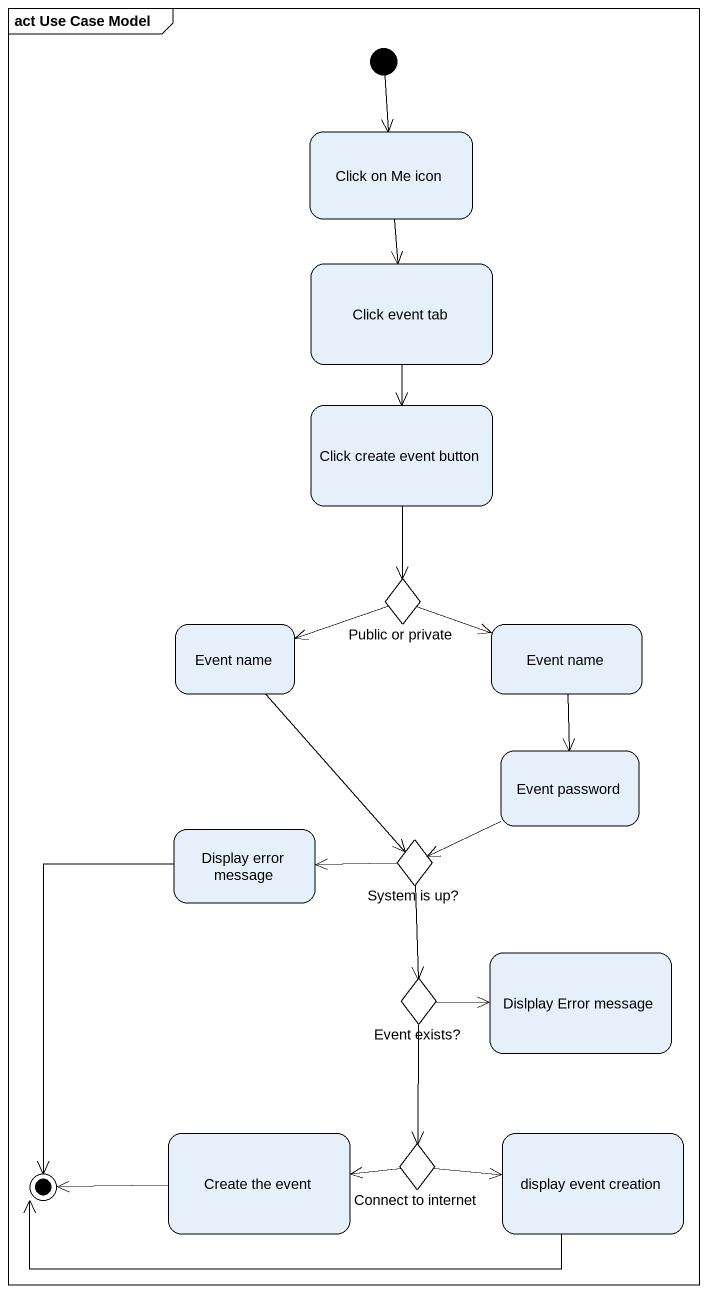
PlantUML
@startuml
mainframe act Use Case Model
hide empty description
state "Click on Me icon" as Click_on_Me_icon
state "Click event tab" as Click_event_tab
state "Click create event button" as Click_create_event_button
state "Event name" as Event_name
state "Public or private" as Public_or_private <<choice>>
state "Event name" as Event_name_2
state "Event password" as Event_password
state "Display error message" as Display_error_message
state "System is up?" as System_is_up <<choice>>
state "Event exists?" as Event_exists <<choice>>
state "Dislplay Error message" as Dislplay_Error_message
state "Create the event" as Create_the_event
state "Connect to internet" as Connect_to_internet <<choice>>
state "display event creation" as display_event_creation
[*] --> Click_on_Me_icon
Click_on_Me_icon --> Click_event_tab
Click_event_tab --> Click_create_event_button
Click_create_event_button --> Public_or_private
Event_name --> System_is_up
Public_or_private -left-> Event_name
Public_or_private -right-> Event_name_2
Event_name_2 --> Event_password
Event_password -left-> System_is_up
System_is_up -left-> Display_error_message
System_is_up --> Event_exists
Event_exists -right-> Dislplay_Error_message
Event_exists --> Connect_to_internet
Connect_to_internet -left-> Create_the_event
Connect_to_internet -right-> display_event_creation
Display_error_message --> [*]
Create_the_event -left-> [*]
display_event_creation -left-> [*]
@enduml
